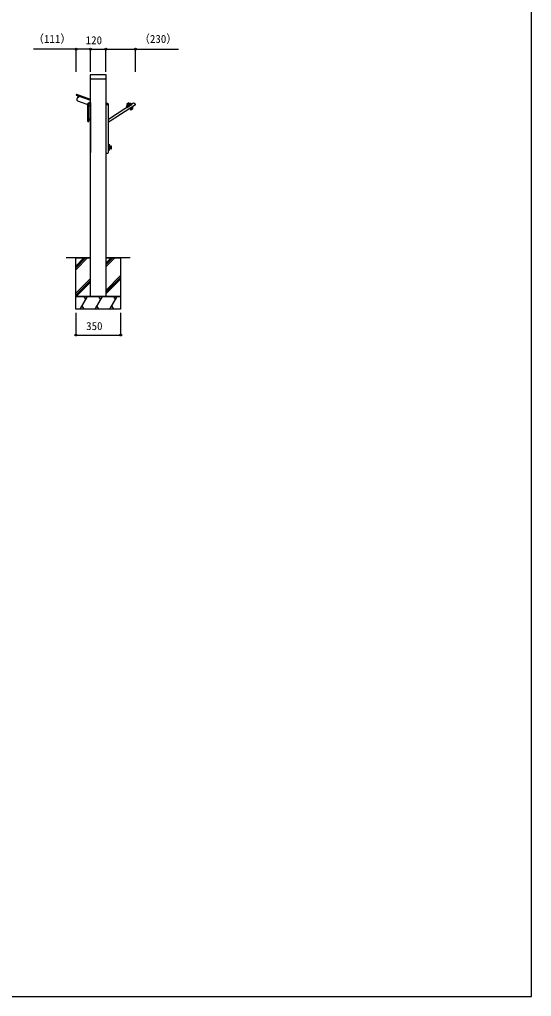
# Model space of a CAD drawing. Units: millimetres, scale not verified. Extents: x -4375 to 4375, y -6498 to 6471.
# Drawn here: x 387 to 4375, y -6498 to 1108 of the extents above; entities that cross this region are included whole.
import ezdxf
from ezdxf.enums import TextEntityAlignment as Align

# ---------------------------------------------------------------- set-up
doc = ezdxf.new("R2010")
doc.units = ezdxf.units.MM
doc.header["$LTSCALE"] = 30
for name, color, linetype in [('0-2_YKK_A1', 4, 'Continuous'), ('0-3_YKK_D', 6, 'Continuous'), ('0-4_YKK_ZWAK', 7, 'Continuous')]:
    doc.layers.add(name, color=color, linetype=linetype)
doc.styles.add('ＭＳ ゴシック', font='')
doc.styles.get('ＭＳ ゴシック').set_extended_font_data('MS Gothic')

msp = doc.modelspace()

# ---------------------------------------------------------------- linework, layer by layer
at = {"layer": '0-2_YKK_A1'}
for p, q in [((937, 674.66), (937, 646.9)), ((937.8, 646.1), (940.7, 646.1)), ((941.61, 646.16), (940.7, 646.1)), ((941.82, 646.16), (943.68, 646.16)), ((944.8, 646.1), (943.89, 646.16)), ((944.8, 646.1), (1055.2, 646.1)), ((1056.11, 646.16), (1055.2, 646.1)), ((1056.32, 646.16), (1058.18, 646.16)), ((1059.3, 646.1), (1058.39, 646.16)), ((1059.3, 646.1), (1062.2, 646.1)), ((1063, 646.9), (1063, 674.66)), ((829.81, 522.79), (829.47, 521.85)), ((830.06, 522.7), (829.72, 521.76)), ((830.97, 518.65), (842.99, 514.27)), ((940, 479.24), (831.06, 518.89)), ((940, 485.06), (832.93, 524.04)), ((940, 485.35), (833.02, 524.28)), ((838.3, 501.37), (833.61, 488.47)), ((842.99, 514.27), (838.3, 501.37)), ((839.58, 475.66), (940, 439.11)), ((843.56, 503.92), (842.49, 504.33)), ((842.99, 514.27), (940, 478.96)), ((843.92, 503.16), (843.54, 502.07)), ((843.88, 503.6), (843.56, 503.92)), ((843.88, 503.6), (843.92, 503.16)), ((844.54, 502.93), (844.13, 501.86)), ((844.23, 504.58), (844.55, 504.9)), ((844.86, 503.25), (844.54, 502.93)), ((844.55, 504.9), (844.96, 505.97)), ((844.86, 503.25), (845.3, 503.29)), ((845.17, 504.67), (845.55, 505.76)), ((845.21, 504.22), (845.17, 504.67)), ((845.21, 504.22), (845.53, 503.91)), ((845.3, 503.29), (846.39, 502.91)), ((845.53, 503.91), (846.6, 503.49)), ((933, 460.19), (931.93, 460.6)), ((933.36, 459.43), (932.98, 458.34)), ((933.32, 459.88), (933, 460.19)), ((933.32, 459.88), (933.36, 459.43)), ((933.98, 459.2), (933.57, 458.13)), ((933.67, 460.85), (933.99, 461.17)), ((934.29, 459.52), (933.98, 459.2)), ((933.99, 461.17), (934.4, 462.24)), ((934.29, 459.52), (934.74, 459.56)), ((934.61, 460.94), (934.99, 462.03)), ((934.65, 460.5), (934.61, 460.94)), ((934.65, 460.5), (934.97, 460.18)), ((934.74, 459.56), (935.83, 459.18)), ((934.97, 460.18), (936.04, 459.77)), ((940, 462.1), (939.54, 460.83)), ((939.54, 460.83), (939.54, 453.5)), ((1060, 456.6), (1073, 456.6)), ((1073, 456.6), (1080, 449.6)), ((1238.3, 460.27), (1223.2, 450.47)), ((1233.01, 456.84), (1235.73, 452.65)), ((1235.64, 458.54), (1238.36, 454.35)), ((1236.61, 459.17), (1239.33, 454.98)), ((1237.67, 459.86), (1240.4, 455.67)), ((1238.31, 460.28), (1241.03, 456.08)), ((1239.02, 460.41), (1241.6, 456.45)), ((1239.68, 459.97), (1241.86, 456.62)), ((1241.03, 456.08), (1241.6, 456.45)), ((920.25, 314.7), (920.25, 453.7)), ((923.75, 456.2), (922.75, 456.2)), ((926.25, 314.7), (926.25, 453.7)), ((926.8, 434.8), (929.8, 434.8)), ((930.3, 436), (930.3, 435.3)), ((930.8, 436.5), (940, 436.5)), ((939.54, 446.7), (939.54, 446.18)), ((940, 455.6), (940, 445.6)), ((940, 445.6), (940, 73.6)), ((940, 436.6), (940, 442.6)), ((1060, 445.6), (1078, 445.6)), ((1078, 445.6), (1080, 447.6)), ((1080, 447.6), (1080, 449.6)), ((1080, 332.2), (1080, 447.6)), ((1290.05, 443.9), (1093.09, 316.08)), ((1221.42, 434.33), (1226.28, 426.84)), ((1221.42, 434.14), (1226.19, 426.78)), ((1221.46, 433.94), (1226.13, 426.74)), ((1221.47, 434.55), (1226.41, 426.93)), ((1221.52, 433.77), (1226.1, 426.72)), ((1221.52, 433.77), (1226.1, 426.72)), ((1221.55, 434.73), (1226.56, 427.02)), ((1226.09, 426.72), (1221.58, 433.68)), ((1221.7, 434.93), (1226.76, 427.15)), ((1252.91, 455.21), (1221.87, 435.06)), ((1221.89, 435.08), (1226.95, 427.28)), ((1222.15, 435.25), (1227.22, 427.45)), ((1222.4, 435.41), (1227.47, 427.61)), ((1222.73, 435.62), (1227.79, 427.82)), ((1222.77, 449.86), (1225.34, 445.9)), ((1222.9, 449.09), (1225.08, 445.73)), ((1223.03, 435.82), (1228.1, 428.02)), ((1223.19, 450.46), (1225.91, 446.27)), ((1223.42, 436.07), (1228.48, 428.27)), ((1223.77, 436.3), (1228.83, 428.5)), ((1223.82, 450.87), (1226.54, 446.68)), ((1224.21, 436.59), (1229.28, 428.78)), ((1224.61, 436.84), (1229.68, 429.04)), ((1224.89, 451.56), (1227.61, 447.37)), ((1225.11, 437.17), (1230.17, 429.37)), ((1225.91, 446.27), (1225.34, 445.9)), ((1225.55, 437.45), (1230.61, 429.65)), ((1241.71, 455.93), (1225.77, 445.58)), ((1225.85, 452.19), (1228.58, 448)), ((1226.49, 425.19), (1225.95, 426.03)), ((1226.07, 424.92), (1260.46, 447.24)), ((1226.07, 424.92), (1226.56, 424.16)), ((1258.81, 447.95), (1226.1, 426.72)), ((1226.1, 437.81), (1231.16, 430.01)), ((1226.14, 423.89), (1260.53, 446.21)), ((1227.61, 447.37), (1226.54, 446.68)), ((1226.58, 438.12), (1231.64, 430.32)), ((1227.17, 438.51), (1232.24, 430.7)), ((1227.29, 453.13), (1230.01, 448.93)), ((1227.69, 438.84), (1232.75, 431.04)), ((1228.32, 439.25), (1233.39, 431.45)), ((1228.48, 453.9), (1231.2, 449.7)), ((1230.01, 448.93), (1228.58, 448)), ((1228.88, 439.61), (1233.94, 431.81)), ((1245.55, 450.55), (1229.11, 439.88)), ((1229.55, 440.05), (1234.61, 432.24)), ((1230.11, 454.96), (1232.84, 450.76)), ((1230.13, 440.42), (1235.19, 432.62)), ((1230.83, 440.88), (1235.89, 433.08)), ((1232.84, 450.76), (1231.2, 449.7)), ((1231.38, 455.78), (1234.1, 451.59)), ((1231.43, 441.27), (1236.49, 433.47)), ((1232.16, 441.74), (1237.22, 433.94)), ((1232.78, 442.15), (1237.85, 434.34)), ((1233.53, 442.63), (1238.59, 434.83)), ((1234.1, 451.59), (1235.73, 452.65)), ((1234.17, 443.05), (1239.23, 435.24)), ((1234.93, 443.54), (1239.99, 435.74)), ((1235.58, 443.96), (1240.64, 436.16)), ((1236.35, 444.46), (1241.41, 436.66)), ((1237, 444.88), (1242.06, 437.08)), ((1237.77, 445.39), (1242.84, 437.58)), ((1238.43, 445.81), (1243.49, 438.01)), ((1241.36, 439.01), (1238.97, 442.7)), ((1239.2, 446.31), (1244.26, 438.51)), ((1239.33, 454.98), (1240.4, 455.67)), ((1239.85, 446.73), (1244.91, 438.93)), ((1240.61, 447.22), (1245.67, 439.42)), ((1241.25, 447.64), (1246.31, 439.84)), ((1241.99, 448.12), (1247.06, 440.32)), ((1242.62, 448.53), (1247.68, 440.73)), ((1243.34, 449), (1248.41, 441.2)), ((1243.95, 449.39), (1249.01, 441.59)), ((1244.65, 449.85), (1249.71, 442.05)), ((1245.23, 450.22), (1250.29, 442.42)), ((1245.41, 414.94), (1246.81, 412.86)), ((1245.9, 450.66), (1250.96, 442.86)), ((1245.97, 415.3), (1253.88, 403.38)), ((1246.81, 412.86), (1246.43, 412.62)), ((1246.43, 412.62), (1253.03, 402.83)), ((1246.45, 451.02), (1251.51, 443.22)), ((1247.08, 451.43), (1252.15, 443.63)), ((1247.6, 451.76), (1252.67, 443.96)), ((1248.2, 452.15), (1253.26, 444.35)), ((1248.68, 452.46), (1253.74, 444.66)), ((1249.22, 452.82), (1254.29, 445.02)), ((1249.67, 453.1), (1254.73, 445.3)), ((1249.8, 439.24), (1254.83, 442.51)), ((1249.8, 439.24), (1254.83, 442.51)), ((1250.16, 453.43), (1255.23, 445.62)), ((1250.56, 453.68), (1255.62, 445.88)), ((1263.14, 419.26), (1250.87, 411.3)), ((1250.87, 411.3), (1254.05, 406.39)), ((1251, 453.97), (1256.07, 446.17)), ((1251.36, 454.2), (1256.42, 446.4)), ((1251.74, 454.45), (1256.81, 446.65)), ((1252.05, 454.65), (1257.11, 446.85)), ((1252.37, 454.86), (1257.43, 447.06)), ((1252.62, 455.02), (1257.69, 447.22)), ((1252.89, 455.19), (1257.95, 447.39)), ((1253.1, 455.3), (1258.15, 447.52)), ((1253.34, 455.36), (1258.35, 447.65)), ((1254.3, 403.3), (1253.44, 402.74)), ((1253.54, 455.36), (1258.49, 447.74)), ((1253.76, 455.32), (1258.62, 447.83)), ((1253.93, 455.24), (1258.71, 447.88)), ((1266.33, 414.36), (1254.05, 406.39)), ((1254.11, 455.12), (1258.77, 447.93)), ((1254.23, 455), (1258.8, 447.95)), ((1258.81, 447.95), (1254.29, 454.91)), ((1268.71, 412.65), (1254.3, 403.3)), ((1260.04, 446.96), (1259.5, 447.8)), ((1260.46, 447.24), (1260.95, 446.48)), ((1266.33, 414.36), (1263.14, 419.26)), ((1267.23, 418.9), (1265.17, 419.95)), ((1267.13, 429.03), (1266.45, 419.29)), ((1267.95, 419.31), (1268.71, 430.05)), ((1268.53, 414.55), (1268.92, 414.8)), ((1269.57, 413.21), (1268.71, 412.65)), ((1269.66, 413.62), (1268.92, 414.8)), ((1290.34, 445.29), (1284.9, 453.67)), ((923.75, 312.2), (922.75, 312.2)), ((926.3, 327.5), (940, 327.5)), ((933.35, 332.17), (933.35, 332.83)), ((935.17, 334.65), (935.83, 334.65)), ((935.83, 330.35), (935.17, 330.35)), ((937.65, 332.83), (937.65, 332.17)), ((1079.2, 299.9), (1079.2, 331.4)), ((1079.2, 74.6), (1079.2, 326.97)), ((1092.12, 316.65), (1079.96, 308.75)), ((1092.12, 316.65), (1091.7, 316.37)), ((1092.12, 316.65), (1092.4, 316.23)), ((1079.2, 73.6), (1079.2, 299.9)), ((940, 90.7), (940, 73.6)), ((1079.2, 133.1), (1079.2, 92.1)), ((1080.1, 132.6), (1079.2, 132.6)), ((1079.2, 104.9), (1079.2, 98.9)), ((1079.2, 104.9), (1079.2, 98.9)), ((1080.1, 91.6), (1079.2, 91.6)), ((1080.1, 132.6), (1080.1, 91.6)), ((1080.1, 132.1), (1081.1, 132.1)), ((1080.1, 92.1), (1081.1, 92.1)), ((1081.6, 131.6), (1089.9, 131.6)), ((1090, 131.59), (1081.6, 131.59)), ((1090.01, 131.59), (1081.6, 131.59)), ((1081.6, 92.6), (1081.6, 131.59)), ((1090.18, 131.56), (1081.6, 131.56)), ((1090.37, 131.48), (1081.6, 131.48)), ((1090.53, 131.38), (1081.6, 131.38)), ((1090.69, 131.22), (1081.6, 131.22)), ((1090.79, 131.05), (1081.6, 131.05)), ((1090.88, 130.81), (1081.6, 130.81)), ((1090.9, 130.58), (1081.6, 130.58)), ((1090.9, 130.26), (1081.6, 130.26)), ((1090.9, 129.96), (1081.6, 129.96)), ((1090.9, 129.57), (1081.6, 129.57)), ((1090.9, 129.21), (1081.6, 129.21)), ((1090.9, 128.75), (1081.6, 128.75)), ((1090.9, 128.33), (1081.6, 128.33)), ((1090.9, 127.8), (1081.6, 127.8)), ((1090.9, 127.33), (1081.6, 127.33)), ((1090.9, 126.74), (1081.6, 126.74)), ((1090.9, 126.21), (1081.6, 126.21)), ((1090.9, 125.56), (1081.6, 125.56)), ((1090.9, 124.98), (1081.6, 124.98)), ((1090.9, 124.28), (1081.6, 124.28)), ((1090.9, 123.66), (1081.6, 123.66)), ((1090.9, 122.9), (1081.6, 122.9)), ((1090.9, 122.25), (1081.6, 122.25)), ((1090.9, 121.45), (1081.6, 121.45)), ((1090.9, 120.76), (1081.6, 120.76)), ((1090.9, 119.92), (1081.6, 119.92)), ((1090.9, 119.2), (1081.6, 119.2)), ((1090.9, 118.33), (1081.6, 118.33)), ((1090.9, 117.59), (1081.6, 117.59)), ((1090.9, 116.7), (1081.6, 116.7)), ((1090.9, 115.94), (1081.6, 115.94)), ((1090.9, 115.03), (1081.6, 115.03)), ((1090.9, 114.26), (1081.6, 114.26)), ((1090.9, 113.34), (1081.6, 113.34)), ((1090.9, 112.56), (1081.6, 112.56)), ((1090.9, 111.64), (1081.6, 111.64)), ((1090.9, 110.86), (1081.6, 110.86)), ((1090.9, 109.94), (1081.6, 109.94)), ((1090.9, 109.17), (1081.6, 109.17)), ((1090.9, 108.26), (1081.6, 108.26)), ((1090.9, 107.5), (1081.6, 107.5)), ((1090.9, 106.61), (1081.6, 106.61)), ((1090.9, 105.87), (1081.6, 105.87)), ((1090.9, 105), (1081.6, 105)), ((1090.9, 104.28), (1081.6, 104.28)), ((1090.9, 103.44), (1081.6, 103.44)), ((1090.9, 102.75), (1081.6, 102.75)), ((1090.9, 101.95), (1081.6, 101.95)), ((1090.9, 101.3), (1081.6, 101.3)), ((1090.9, 100.54), (1081.6, 100.54)), ((1090.9, 99.92), (1081.6, 99.92)), ((1090.9, 99.22), (1081.6, 99.22)), ((1090.9, 98.64), (1081.6, 98.64)), ((1090.9, 97.99), (1081.6, 97.99)), ((1090.9, 97.46), (1081.6, 97.46)), ((1090.9, 96.87), (1081.6, 96.87)), ((1090.9, 96.4), (1081.6, 96.4)), ((1090.9, 95.87), (1081.6, 95.87)), ((1090.9, 95.45), (1081.6, 95.45)), ((1090.9, 94.99), (1081.6, 94.99)), ((1090.9, 94.63), (1081.6, 94.63)), ((1090.9, 94.24), (1081.6, 94.24)), ((1090.9, 93.94), (1081.6, 93.94)), ((1090.9, 93.62), (1081.6, 93.62)), ((1090.88, 93.39), (1081.6, 93.39)), ((1090.79, 93.15), (1081.6, 93.15)), ((1090.69, 92.98), (1081.6, 92.98)), ((1090.53, 92.82), (1081.6, 92.82)), ((1090.37, 92.72), (1081.6, 92.72)), ((1090.18, 92.64), (1081.6, 92.64)), ((1090, 92.61), (1081.6, 92.61)), ((1081.6, 92.6), (1089.9, 92.6)), ((1083.6, 112.1), (1088, 112.1)), ((1090.9, 93.6), (1090.9, 130.6)), ((1091, 102.3), (1091, 121.9)), ((1097.6, 102.6), (1097.6, 121.6)), ((1102.1, 122.1), (1098.1, 122.1)), ((1098.1, 121.11), (1098.1, 121.79)), ((1102.82, 121.79), (1098.1, 121.79)), ((1103.1, 121.11), (1098.1, 121.11)), ((1103.1, 120.36), (1098.1, 120.36)), ((1098.1, 119.09), (1098.1, 120.36)), ((1103.1, 119.09), (1098.1, 119.09)), ((1103.1, 117.93), (1098.1, 117.93)), ((1098.1, 116.22), (1098.1, 117.93)), ((1103.1, 116.22), (1098.1, 116.22)), ((1098.1, 112.85), (1098.1, 114.8)), ((1103.1, 114.8), (1098.1, 114.8)), ((1103.1, 112.85), (1098.1, 112.85)), ((1098.1, 111.35), (1098.1, 109.4)), ((1103.1, 111.35), (1098.1, 111.35)), ((1103.1, 109.4), (1098.1, 109.4)), ((1098.1, 107.98), (1098.1, 106.27)), ((1103.1, 107.98), (1098.1, 107.98)), ((1103.1, 106.27), (1098.1, 106.27)), ((1103.1, 105.11), (1098.1, 105.11)), ((1098.1, 105.11), (1098.1, 103.84)), ((1103.1, 103.84), (1098.1, 103.84)), ((1098.1, 103.09), (1098.1, 102.41)), ((1103.1, 103.09), (1098.1, 103.09)), ((1102.82, 102.41), (1098.1, 102.41)), ((1102.1, 102.1), (1098.1, 102.1)), ((1103.1, 103.1), (1103.1, 121.1)), ((1060, 66.6), (1069.2, 66.6)), ((1060, 66.6), (1072.2, 66.6)), ((1072.2, 66.6), (1079.2, 73.6)), ((940, -748.4), (750, -748.4)), ((825, -748.4), (940, -748.4)), ((825, -811.42), (888.02, -748.4)), ((825, -825.56), (902.16, -748.4)), ((825, -839.7), (916.3, -748.4)), ((1250, -748.4), (1060, -748.4)), ((1060, -788.55), (1100.15, -748.4)), ((1060, -802.69), (1114.29, -748.4)), ((1060, -816.84), (1128.44, -748.4)), ((825, -1023.55), (940, -908.55)), ((1060, -1000.68), (1175, -885.68)), ((1060, -1014.83), (1175, -899.83)), ((825, -1037.69), (940, -922.69)), ((828.44, -1048.4), (940, -936.84)), ((1060, -1028.97), (1175, -913.97)), ((860.03, -1148.4), (917.77, -1048.4)), ((888.03, -1048.4), (902.9, -1074.15)), ((975.5, -1148.4), (1033.24, -1048.4)), ((1003.5, -1048.4), (1018.37, -1074.15)), ((1090.97, -1148.4), (1148.71, -1048.4)), ((1118.97, -1048.4), (1133.84, -1074.15)), ((890.17, -1148.17), (875.17, -1122.19)), ((1005.64, -1148.17), (990.64, -1122.19)), ((1121.11, -1148.17), (1106.11, -1122.19)), ((830.17, -1148.17), (830.3, -1148.4)), ((945.64, -1148.17), (945.77, -1148.4)), ((1061.11, -1148.17), (1061.24, -1148.4))]:
    msp.add_line(p, q, dxfattribs=at)
for points in [[(1060, 646.1), (1060, -748.4), (1060, -1048.4), (940, -1048.4), (940, -748.4), (940, 646.1)], [(844.23, 504.58), (843.79, 504.54), (842.7, 504.92)], [(933.67, 460.85), (933.23, 460.81), (932.14, 461.19)], [(1234.2, 457.61), (1236.92, 453.42), (1238.36, 454.35)], [(1284.9, 453.67), (1275.21, 455.74), (1079.2, 328.53)], [(1080, 332.2), (1079.2, 332.2), (1079.2, 446.8)], [(1261.14, 425.15), (1268.27, 413.91), (1268.8, 413.06)], [(1261.7, 425.51), (1267.85, 415.64), (1268.53, 414.55)], [(1060, -748.4), (1175, -748.4), (1175, -1048.4), (825, -1048.4), (825, -748.4)]]:
    msp.add_lwpolyline(points, dxfattribs=at)
msp.add_lwpolyline([(825, -1048.4), (1175, -1048.4), (1175, -1148.4), (825, -1148.4)], close=True, dxfattribs=at)
for centre, radius in [((844.55, 503.91), 3.5), ((844.55, 503.91), 3), ((933.98, 460.19), 3.5), ((933.98, 460.19), 3), ((935.5, 332.5), 3.5)]:
    msp.add_circle(centre, radius, dxfattribs=at)
for centre, radius, start, end in [((938.5, 674.66), 1.5, 91.73613, 180.02696), ((1000, -1323.4), 2000.5, 88.23692, 91.76308), ((1061.5, 674.66), 1.5, 359.97304, 88.26387), ((831.82, 521), 2.5, 160, 250), ((831.82, 521), 2.23, 160, 250), ((832.16, 521.93), 2.5, 70, 160), ((832.16, 521.93), 2.23, 70, 160), ((843, 485.05), 10, 160, 250), ((844.55, 503.91), 2.1, 151.49109, 168.50891), ((844.55, 503.91), 2.1, 241.49109, 258.50891), ((844.55, 503.91), 2.1, 61.49109, 78.50891), ((844.55, 503.91), 2.1, 331.49109, 348.50891), ((933.98, 460.19), 2.1, 151.49109, 168.50891), ((933.98, 460.19), 2.1, 241.49109, 258.50891), ((933.98, 460.19), 2.1, 61.49109, 78.50891), ((933.98, 460.19), 2.1, 331.49109, 348.50891), ((941, 455.6), 1, 90, 180), ((1238.84, 459.43), 1, 32.9828, 122.9828), ((1241.44, 456.35), 0.5, 302.9828, 32.9828), ((922.75, 453.7), 2.5, 90, 180), ((923.75, 453.7), 2.5, 0, 90), ((926.8, 435.3), 0.5, 180, 270), ((929.8, 435.3), 0.5, 270, 360), ((930.8, 436), 0.5, 90, 180), ((950, 450.1), 11, 162.01851, 197.98149), ((940.84, 446.18), 1.3, 180, 229.90462), ((1222.41, 434.23), 1, 122.9828, 212.9828), ((1223.74, 449.63), 1, 122.9828, 212.9828), ((1225.5, 446), 0.5, 212.9828, 302.9828), ((1226.37, 426.3), 0.5, 122.9828, 212.9828), ((1223.39, 438.81), 8, 16.94001, 66.25689), ((1229.22, 439.72), 0.2, 122.9828, 182.9828), ((1230.45, 441.35), 0.5, 302.9828, 19.79685), ((1248.87, 455.34), 8, 179.70871, 226.16876), ((1243.68, 449.93), 0.5, 226.16876, 302.9828), ((1245.66, 450.39), 0.2, 62.9828, 122.9828), ((1253.18, 423.55), 4.43, 255.59322, 350.37238), ((1253.45, 454.37), 1, 32.9828, 122.9828), ((1253.28, 402.99), 0.3, 213.9828, 302.9828), ((1254.13, 403.55), 0.3, 213.59725, 302.9828), ((1259.08, 447.53), 0.5, 32.9828, 122.9828), ((1265.75, 419.09), 0.5, 62.9828, 126.45333), ((1267.45, 419.34), 0.5, 242.9828, 355.9828), ((1268.55, 412.9), 0.3, 302.9828, 32.36088), ((1269.4, 413.46), 0.3, 302.9828, 31.9828), ((1289.5, 444.74), 1, 302.9828, 32.9828), ((922.75, 314.7), 2.5, 180, 270), ((923.75, 314.7), 2.5, 270, 0), ((933.35, 334.65), 1.82, 270, 0), ((933.35, 330.35), 1.82, 0, 90), ((937.65, 334.65), 1.82, 180, 270), ((937.65, 330.35), 1.82, 90, 180), ((1079.2, 332.2), 0.8, 270, 0), ((1092.82, 316.5), 0.5, 212.9828, 302.9828), ((1081.1, 131.6), 0.5, 0, 90), ((1081.1, 92.6), 0.5, 270, 0), ((1089.9, 130.6), 1, 0, 90), ((1089.9, 93.6), 1, 270, 0), ((1090.8, 121.9), 0.2, 0, 60), ((1090.8, 102.3), 0.2, 300, 0), ((1093.21, 127.29), 8, 253.95721, 303.27409), ((1091.5, 119.99), 0.5, 180, 256.81404), ((1091.5, 104.21), 0.5, 103.18596, 180), ((1093.21, 96.91), 8, 56.72591, 103.18596), ((1098.1, 121.6), 0.5, 90, 180), ((1098.1, 102.6), 0.5, 180, 270), ((1102.1, 121.1), 1, 0, 90), ((1102.1, 103.1), 1, 270, 0)]:
    msp.add_arc(centre, radius, start, end, dxfattribs=at)
for centre, major_axis, ratio, start_param, end_param in [((937.8, 646.9), (-0.568, -0.568), 0.99628, 5.4996506, 7.06672), ((941.82, 646.14), (0.3, 0), 0.061163, 1.5707963, 2.3561945), ((943.68, 646.14), (0.3, 0), 0.061163, 0.7853982, 1.5707963), ((1056.32, 646.14), (0.3, 0), 0.061163, 1.5707963, 2.3561945), ((1058.18, 646.14), (0.3, 0), 0.061163, 0.7853982, 1.5707963), ((1062.2, 646.9), (0.568, -0.568), 0.99628, 5.4996506, 7.06672)]:
    msp.add_ellipse(centre, major_axis=major_axis, ratio=ratio, start_param=start_param, end_param=end_param, dxfattribs=at)
at = {"layer": '0-3_YKK_D'}
for p, q in [((829.32, 701.6), (829.32, 878.1)), ((940, 701.6), (940, 878.1)), ((940, 701.6), (940, 878.1)), ((940, 877.1), (1060, 877.1)), ((1060, 701.6), (1060, 878.1)), ((1060, 701.6), (1060, 878.1)), ((1290.48, 701.6), (1290.48, 878.1)), ((825, -1174.4), (825, -1349.4)), ((1175, -1174.4), (1175, -1349.4)), ((825, -1348.4), (1175, -1348.4))]:
    msp.add_line(p, q, dxfattribs=at)
for points in [[(940, 877.1), (829.32, 877.1), (495.14, 877.1)], [(1060, 877.1), (1290.48, 877.1), (1624.66, 877.1)]]:
    msp.add_lwpolyline(points, dxfattribs=at)
for centre in [(829.32, 877.1), (940, 877.1), (940, 877.1), (1060, 877.1), (1060, 877.1), (1290.48, 877.1), (825, -1348.4), (1175, -1348.4)]:
    msp.add_circle(centre, 7.5, dxfattribs=at)
at = {"layer": '0-4_YKK_ZWAK'}
msp.add_lwpolyline([(-4375, -6498.4), (4375, -6498.4), (4375, 6251.6)], dxfattribs=at)

# ---------------------------------------------------------------- texts
at = {"layer": '0-3_YKK_D', "style": 'ＭＳ ゴシック'}
for s, p in [('（111）', (492.93, 907.24)), ('（230）', (1318.26, 907.24)), ('120', (902.93, 897.1)), ('350', (906.31, -1328.4))]:
    msp.add_text(s, height=62.32, dxfattribs=at).set_placement(p, align=Align.BOTTOM_LEFT)

doc.saveas('drawing.dxf')
